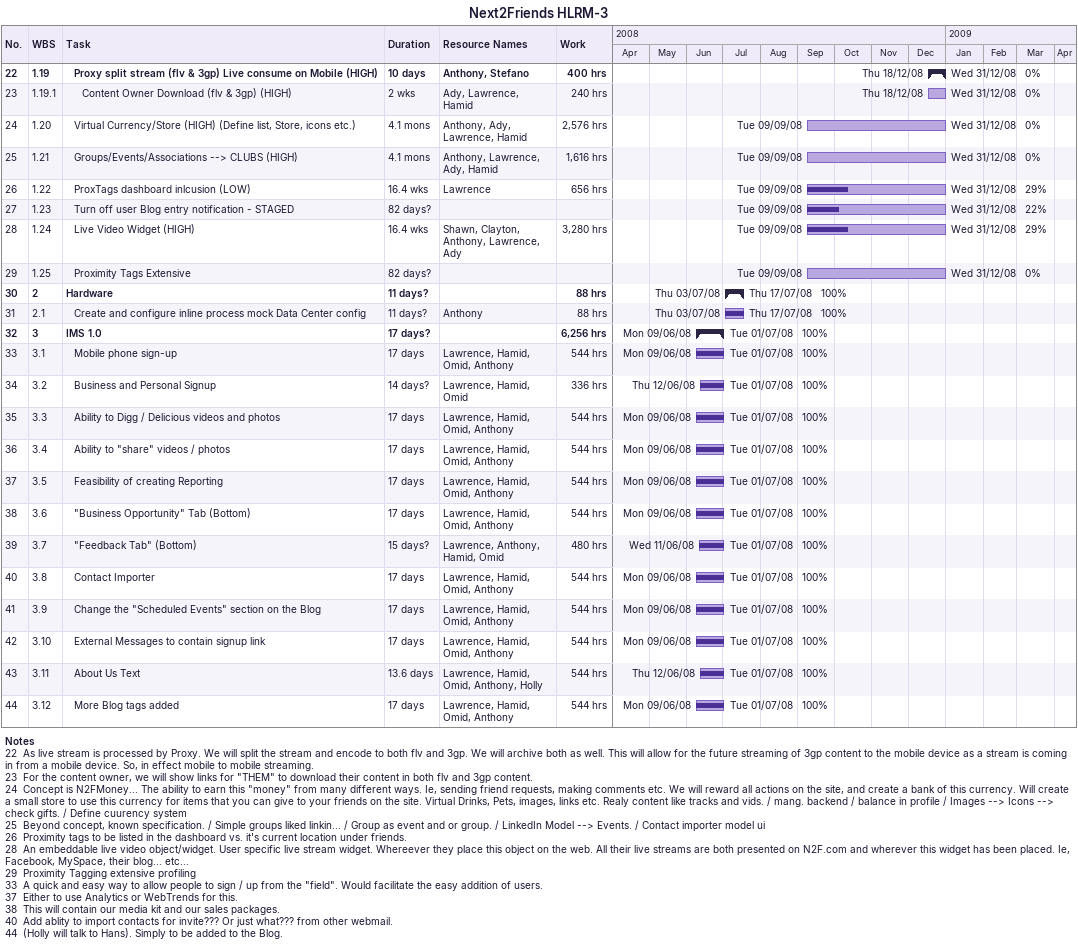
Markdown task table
Next2Friends HLRM-3

| ID | WBS | Task | Duration | Start | Finish | Resources | % complete | Work (h) |
|---|---|---|---|---|---|---|---|---|
| 22 | 1.19 | **Proxy split stream (flv & 3gp) Live consume on Mobile (HIGH)** | 10d | 2008-12-18 | 2008-12-31 | Anthony, Stefano | 0 | 400 |
| 23 | 1.19.1 | Content Owner Download (flv & 3gp) (HIGH) | 2w | 2008-12-18 | 2008-12-31 | Ady, Lawrence, Hamid | 0 | 240 |
| 24 | 1.20 | Virtual Currency/Store (HIGH) (Define list, Store, icons etc.) | 4.1mo | 2008-09-09 | 2008-12-31 | Anthony, Ady, Lawrence, Hamid | 0 | 2576 |
| 25 | 1.21 | Groups/Events/Associations --> CLUBS (HIGH) | 4.1mo | 2008-09-09 | 2008-12-31 | Anthony, Lawrence, Ady, Hamid | 0 | 1616 |
| 26 | 1.22 | ProxTags dashboard inlcusion (LOW) | 16.4w | 2008-09-09 | 2008-12-31 | Lawrence | 29 | 656 |
| 27 | 1.23 | Turn off user Blog entry notification - STAGED | 82d? | 2008-09-09 | 2008-12-31 |  | 22 |  |
| 28 | 1.24 | Live Video Widget (HIGH) | 16.4w | 2008-09-09 | 2008-12-31 | Shawn, Clayton, Anthony, Lawrence, Ady | 29 | 3280 |
| 29 | 1.25 | Proximity Tags Extensive | 82d? | 2008-09-09 | 2008-12-31 |  | 0 |  |
| 30 | 2 | **Hardware** | 11d? | 2008-07-03 | 2008-07-17 |  | 100 | 88 |
| 31 | 2.1 | Create and configure inline process mock Data Center config | 11d? | 2008-07-03 | 2008-07-17 | Anthony | 100 | 88 |
| 32 | 3 | **IMS 1.0** | 17d? | 2008-06-09 | 2008-07-01 |  | 100 | 6256 |
| 33 | 3.1 | Mobile phone sign-up | 17d | 2008-06-09 | 2008-07-01 | Lawrence, Hamid, Omid, Anthony | 100 | 544 |
| 34 | 3.2 | Business and Personal Signup | 14d? | 2008-06-12 | 2008-07-01 | Lawrence, Hamid, Omid | 100 | 336 |
| 35 | 3.3 | Ability to Digg / Delicious videos and photos | 17d | 2008-06-09 | 2008-07-01 | Lawrence, Hamid, Omid, Anthony | 100 | 544 |
| 36 | 3.4 | Ability to "share" videos / photos | 17d | 2008-06-09 | 2008-07-01 | Lawrence, Hamid, Omid, Anthony | 100 | 544 |
| 37 | 3.5 | Feasibility of creating Reporting | 17d | 2008-06-09 | 2008-07-01 | Lawrence, Hamid, Omid, Anthony | 100 | 544 |
| 38 | 3.6 | "Business Opportunity" Tab (Bottom) | 17d | 2008-06-09 | 2008-07-01 | Lawrence, Hamid, Omid, Anthony | 100 | 544 |
| 39 | 3.7 | "Feedback Tab" (Bottom) | 15d? | 2008-06-11 | 2008-07-01 | Lawrence, Anthony, Hamid, Omid | 100 | 480 |
| 40 | 3.8 | Contact Importer | 17d | 2008-06-09 | 2008-07-01 | Lawrence, Hamid, Omid, Anthony | 100 | 544 |
| 41 | 3.9 | Change the "Scheduled Events" section on the Blog | 17d | 2008-06-09 | 2008-07-01 | Lawrence, Hamid, Omid, Anthony | 100 | 544 |
| 42 | 3.10 | External Messages to contain signup link | 17d | 2008-06-09 | 2008-07-01 | Lawrence, Hamid, Omid, Anthony | 100 | 544 |
| 43 | 3.11 | About Us Text | 13.6d | 2008-06-12 | 2008-07-01 | Lawrence, Hamid, Omid, Anthony, Holly | 100 | 544 |
| 44 | 3.12 | More Blog tags added | 17d | 2008-06-09 | 2008-07-01 | Lawrence, Hamid, Omid, Anthony | 100 | 544 |

Notes
- 22: As live stream is processed by Proxy. We will split the stream and encode to both flv and 3gp. We will archive both as well. This will allow for the future streaming of 3gp content to the mobile device as a stream is coming in from a mobile device. So, in effect mobile to mobile streaming.
- 23: For the content owner, we will show links for "THEM" to download their content in both flv and 3gp content.
- 24: Concept is N2FMoney... The ability to earn this "money" from many different ways. Ie, sending friend requests, making comments etc. We will reward all actions on the site, and create a bank of this currency. Will create a small store to use this currency for items that you can give to your friends on the site. Virtual Drinks, Pets, images, links etc. Realy content like tracks and vids. / mang. backend / balance in profile / Images --> Icons --> check gifts. / Define cuurency system
- 25: Beyond concept, known specification. / Simple groups liked linkin... / Group as event and or group. / LinkedIn Model --> Events. / Contact importer model ui
- 26: Proximity tags to be listed in the dashboard vs. it's current location under friends.
- 28: An embeddable live video object/widget. User specific live stream widget. Whereever they place this object on the web. All their live streams are both presented on N2F.com and wherever this widget has been placed. Ie, Facebook, MySpace, their blog... etc...
- 29: Proximity Tagging extensive profiling
- 33: A quick and easy way to allow people to sign / up from the "field". Would facilitate the easy addition of users.
- 37: Either to use Analytics or WebTrends for this.
- 38: This will contain our media kit and our sales packages.
- 40: Add ablity to import contacts for invite??? Or just what??? from other webmail.
- 44: (Holly will talk to Hans). Simply to be added to the Blog.
